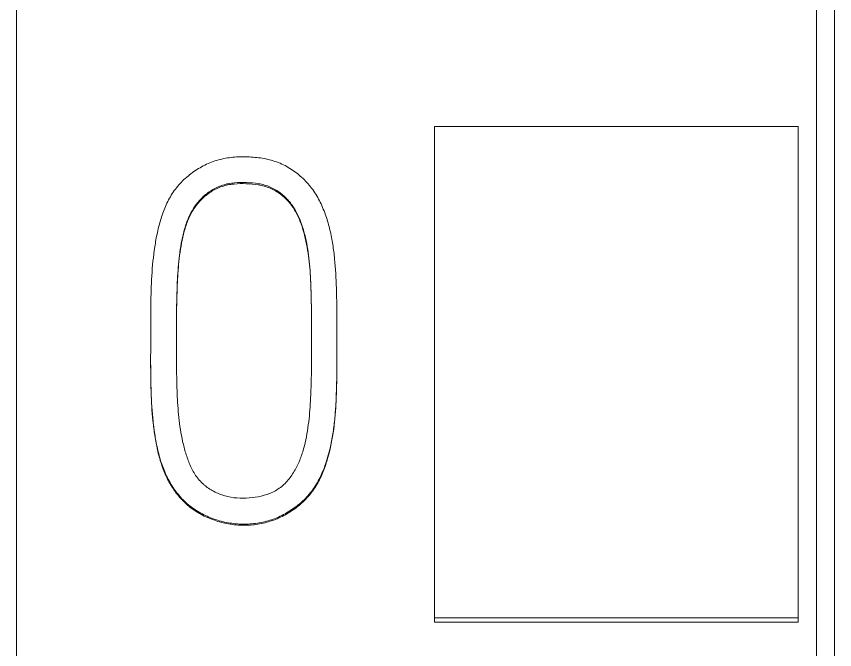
# Model space of a CAD drawing. Header units: millimetres. Extents: x 4137 to 6698, y 1400 to 3585.
# Drawn here: x 6077.448 to 6081.948, y 3321.589 to 3325.073 of the extents above; entities that cross this region are included whole.
import ezdxf

# ---------------------------------------------------------------- set-up
doc = ezdxf.new("R2010")
doc.units = ezdxf.units.MM
doc.layers.add('000-PI-Oprema', color=30, linetype='Continuous', lineweight=5)

msp = doc.modelspace()

# ---------------------------------------------------------------- linework, layer by layer
at = {"color": 0, "linetype": 'ByBlock', "lineweight": 0}
for p, q in [((6077.4477, 3360.4718), (6077.4477, 3247.0536)), ((6081.8477, 3358.1912), (6081.8477, 3249.3761)), ((6079.7477, 3321.7648), (6079.7477, 3324.467)), ((6081.7477, 3324.467), (6079.7477, 3324.467)), ((6081.7477, 3321.7648), (6081.7477, 3324.467)), ((6079.2101, 3323.3429), (6079.2101, 3323.349)), ((6078.1862, 3323.1778), (6078.1862, 3323.1717)), ((6079.7477, 3321.7405), (6079.7477, 3321.7648)), ((6081.7477, 3321.7648), (6079.7477, 3321.7648)), ((6081.7477, 3321.7405), (6079.7477, 3321.7405)), ((6081.7477, 3321.7405), (6081.7477, 3321.7648))]:
    msp.add_line(p, q, dxfattribs=at)
for points, knots in [([(6081.9477, 3358.377), (6081.9477, 3355.333), (6081.9477, 3345.7631), (6081.9477, 3331.5931), (6081.9477, 3317.0265), (6081.9477, 3302.8165), (6081.9477, 3288.5224), (6081.9477, 3273.036), (6081.9477, 3260.3964), (6081.9477, 3252.4314), (6081.9477, 3249.0906)], [0, 0, 0, 0, 0.083934, 0.263736, 0.389889, 0.484142, 0.653794, 0.78188, 0.908517, 1, 1, 1, 1]), ([(6078.7292, 3324.2999), (6078.7565, 3324.2985), (6078.7835, 3324.2957), (6078.8234, 3324.2883), (6078.8366, 3324.2853), (6078.8627, 3324.278), (6078.8758, 3324.2737), (6078.914, 3324.2588), (6078.9379, 3324.2463), (6078.9718, 3324.2243), (6078.9827, 3324.2164), (6079.0039, 3324.1996), (6079.0142, 3324.1906), (6079.0438, 3324.1623), (6079.0616, 3324.1419), (6079.0853, 3324.1091), (6079.0928, 3324.0977), (6079.1067, 3324.0743), (6079.1132, 3324.0623), (6079.1312, 3324.0259), (6079.1413, 3324.0009), (6079.1587, 3323.95), (6079.166, 3323.924), (6079.1753, 3323.8845), (6079.1782, 3323.8712), (6079.1834, 3323.8447), (6079.1904, 3323.8048), (6079.1954, 3323.7649), (6079.2033, 3323.6849), (6079.2059, 3323.6314), (6079.2108, 3323.471), (6079.2101, 3323.3638), (6079.2102, 3323.1495), (6079.2107, 3323.0423), (6079.2029, 3322.9087), (6079.2009, 3322.882), (6079.1956, 3322.8287), (6079.1922, 3322.8021), (6079.1797, 3322.7227), (6079.168, 3322.6706), (6079.1472, 3322.6071), (6079.1427, 3322.5945), (6079.1329, 3322.5695), (6079.1276, 3322.557), (6079.1105, 3322.5206), (6079.0974, 3322.4973), (6079.0744, 3322.4645), (6079.0662, 3322.4539), (6079.0488, 3322.4334), (6079.0395, 3322.4235), (6079.0108, 3322.3952), (6078.9901, 3322.3782), (6078.9571, 3322.3554), (6078.9458, 3322.3482), (6078.9224, 3322.3348), (6078.9103, 3322.3285), (6078.8738, 3322.3115), (6078.8487, 3322.3023), (6078.8099, 3322.2918), (6078.7968, 3322.2889), (6078.7702, 3322.2842), (6078.7567, 3322.2824), (6078.7165, 3322.2788), (6078.6897, 3322.2787), (6078.6496, 3322.2818), (6078.6362, 3322.2834), (6078.6095, 3322.2876), (6078.5962, 3322.2903), (6078.557, 3322.2997), (6078.5316, 3322.3081), (6078.4946, 3322.3237), (6078.4824, 3322.3294), (6078.4585, 3322.342), (6078.4468, 3322.3488), (6078.413, 3322.3706), (6078.392, 3322.387), (6078.3631, 3322.4146), (6078.3539, 3322.4243), (6078.3362, 3322.4447), (6078.3278, 3322.4554), (6078.3043, 3322.4882), (6078.2905, 3322.5112), (6078.2725, 3322.5472), (6078.2669, 3322.5595), (6078.2565, 3322.5844), (6078.2518, 3322.597), (6078.2388, 3322.635), (6078.2316, 3322.6607), (6078.2195, 3322.7126), (6078.2145, 3322.7388), (6078.2061, 3322.7916), (6078.2026, 3322.8182), (6078.194, 3322.8982), (6078.1907, 3322.9515), (6078.185, 3323.1117), (6078.1865, 3323.2186), (6078.1869, 3323.4323), (6078.1861, 3323.5393), (6078.1958, 3323.699), (6078.2008, 3323.7521), (6078.2129, 3323.8314), (6078.2177, 3323.8578), (6078.229, 3323.91), (6078.2355, 3323.9359), (6078.2473, 3323.9741), (6078.2516, 3323.9868), (6078.261, 3324.0119), (6078.2661, 3324.0243), (6078.2828, 3324.061), (6078.2957, 3324.0844), (6078.3182, 3324.1173), (6078.3263, 3324.1279), (6078.3435, 3324.1485), (6078.3527, 3324.1584), (6078.3813, 3324.1869), (6078.4018, 3324.2039), (6078.4347, 3324.2268), (6078.446, 3324.2339), (6078.4693, 3324.2473), (6078.4813, 3324.2536), (6078.5179, 3324.2705), (6078.5429, 3324.2795), (6078.5817, 3324.2894), (6078.5949, 3324.2921), (6078.6215, 3324.2964), (6078.6349, 3324.298), (6078.6618, 3324.3001), (6078.682, 3324.3009), (6078.7056, 3324.3008), (6078.7157, 3324.3005), (6078.7224, 3324.3002), (6078.7258, 3324.3001), (6078.7292, 3324.2999)], [0, 0, 0, 0, 0.015625, 0.015625, 0.023438, 0.023438, 0.03125, 0.03125, 0.046875, 0.046875, 0.054688, 0.054688, 0.0625, 0.0625, 0.078125, 0.078125, 0.085938, 0.085938, 0.09375, 0.09375, 0.109375, 0.109375, 0.125, 0.125, 0.132813, 0.132813, 0.140625, 0.15625, 0.15625, 0.1875, 0.1875, 0.25, 0.25, 0.3125, 0.3125, 0.328125, 0.328125, 0.34375, 0.34375, 0.375, 0.375, 0.382813, 0.382813, 0.390625, 0.390625, 0.40625, 0.40625, 0.414063, 0.414063, 0.421875, 0.421875, 0.4375, 0.4375, 0.445313, 0.445313, 0.453125, 0.453125, 0.46875, 0.46875, 0.476563, 0.476563, 0.484375, 0.484375, 0.5, 0.5, 0.507813, 0.507813, 0.515625, 0.515625, 0.53125, 0.53125, 0.539063, 0.539063, 0.546875, 0.546875, 0.5625, 0.5625, 0.570313, 0.570313, 0.578125, 0.578125, 0.59375, 0.59375, 0.601563, 0.601563, 0.609375, 0.609375, 0.625, 0.625, 0.640625, 0.640625, 0.65625, 0.65625, 0.6875, 0.6875, 0.75, 0.75, 0.8125, 0.8125, 0.84375, 0.84375, 0.859375, 0.859375, 0.875, 0.875, 0.882813, 0.882813, 0.890625, 0.890625, 0.90625, 0.90625, 0.914063, 0.914063, 0.921875, 0.921875, 0.9375, 0.9375, 0.945313, 0.945313, 0.953125, 0.953125, 0.96875, 0.96875, 0.976563, 0.976563, 0.984375, 0.984375, 0.992188, 0.996094, 0.998047, 0.998047, 1, 1, 1, 1]), ([(6078.9493, 3324.0542), (6078.9639, 3324.0367), (6078.9761, 3324.018), (6078.9971, 3323.9788), (6079.0059, 3323.9583), (6079.0175, 3323.9267), (6079.0211, 3323.916), (6079.0276, 3323.8945), (6079.0366, 3323.8622), (6079.0434, 3323.8297), (6079.0549, 3323.7642), (6079.0598, 3323.7202), (6079.0662, 3323.6316), (6079.0678, 3323.5871), (6079.0711, 3323.4535), (6079.0714, 3323.3645), (6079.0715, 3323.1864), (6079.0713, 3323.0974), (6079.0659, 3322.9639), (6079.0633, 3322.9194), (6079.0568, 3322.8528), (6079.0541, 3322.8306), (6079.0478, 3322.7865), (6079.0404, 3322.7427), (6079.0295, 3322.6995), (6079.0195, 3322.6675), (6079.0158, 3322.6568), (6079.0079, 3322.6359), (6079.0037, 3322.6255), (6078.9899, 3322.595), (6078.9794, 3322.5753), (6078.9611, 3322.547), (6078.9545, 3322.5378), (6078.9406, 3322.5203), (6078.9332, 3322.5119), (6078.9175, 3322.4961), (6078.9091, 3322.4886), (6078.8912, 3322.4748), (6078.8819, 3322.4686), (6078.8624, 3322.4578), (6078.8524, 3322.453), (6078.8316, 3322.4448), (6078.8209, 3322.4412), (6078.7884, 3322.4321), (6078.7665, 3322.4282), (6078.7224, 3322.4229), (6078.7001, 3322.4217), (6078.6551, 3322.4232), (6078.6329, 3322.426), (6078.6003, 3322.4335), (6078.5896, 3322.4365), (6078.5684, 3322.4437), (6078.5578, 3322.4479), (6078.5274, 3322.462), (6078.5084, 3322.4734), (6078.4863, 3322.4904), (6078.482, 3322.4939), (6078.4736, 3322.5013), (6078.4694, 3322.5052), (6078.4574, 3322.5171), (6078.4501, 3322.5255), (6078.4366, 3322.5431), (6078.4304, 3322.5524), (6078.419, 3322.5715), (6078.4138, 3322.5814), (6078.3993, 3322.6118), (6078.3914, 3322.6326), (6078.3773, 3322.6746), (6078.3712, 3322.696), (6078.3607, 3322.7392), (6078.3563, 3322.7611), (6078.345, 3322.827), (6078.3401, 3322.871), (6078.3334, 3322.959), (6078.3316, 3323.0031), (6078.3279, 3323.1353), (6078.328, 3323.2236), (6078.3281, 3323.4001), (6078.3284, 3323.4883), (6078.333, 3323.6208), (6078.3353, 3323.6649), (6078.3434, 3323.7527), (6078.3492, 3323.7963), (6078.3619, 3323.8613), (6078.3668, 3323.8829), (6078.379, 3323.9257), (6078.3862, 3323.9466), (6078.3995, 3323.977), (6078.4043, 3323.9869), (6078.415, 3324.0065), (6078.4208, 3324.0161), (6078.4394, 3324.0435), (6078.4536, 3324.0603), (6078.4774, 3324.0834), (6078.4858, 3324.0908), (6078.5033, 3324.1045), (6078.5124, 3324.1108), (6078.5405, 3324.1282), (6078.5604, 3324.1376), (6078.5924, 3324.1479), (6078.6032, 3324.1506), (6078.625, 3324.1548), (6078.636, 3324.1563), (6078.669, 3324.1594), (6078.6913, 3324.1597), (6078.7358, 3324.1582), (6078.7579, 3324.1564), (6078.7906, 3324.1507), (6078.8014, 3324.1483), (6078.8229, 3324.1422), (6078.8335, 3324.1384), (6078.8642, 3324.1253), (6078.8832, 3324.1139), (6078.9098, 3324.0937), (6078.9184, 3324.0864), (6078.9305, 3324.0748), (6078.9364, 3324.0688), (6078.942, 3324.0626), (6078.9457, 3324.0584), (6078.9475, 3324.0563), (6078.9493, 3324.0542)], [0, 0, 0, 0, 0.015625, 0.015625, 0.03125, 0.03125, 0.039063, 0.039063, 0.046875, 0.0625, 0.0625, 0.09375, 0.09375, 0.125, 0.125, 0.1875, 0.1875, 0.25, 0.25, 0.28125, 0.28125, 0.296875, 0.296875, 0.3125, 0.328125, 0.328125, 0.335938, 0.335938, 0.34375, 0.34375, 0.359375, 0.359375, 0.367188, 0.367188, 0.375, 0.375, 0.382813, 0.382813, 0.390625, 0.390625, 0.398438, 0.398438, 0.40625, 0.40625, 0.421875, 0.421875, 0.4375, 0.4375, 0.453125, 0.453125, 0.460938, 0.460938, 0.46875, 0.46875, 0.484375, 0.484375, 0.488281, 0.488281, 0.492188, 0.492188, 0.5, 0.5, 0.507813, 0.507813, 0.515625, 0.515625, 0.53125, 0.53125, 0.546875, 0.546875, 0.5625, 0.5625, 0.59375, 0.59375, 0.625, 0.625, 0.6875, 0.6875, 0.75, 0.75, 0.78125, 0.78125, 0.8125, 0.8125, 0.828125, 0.828125, 0.84375, 0.84375, 0.851563, 0.851563, 0.859375, 0.859375, 0.875, 0.875, 0.882813, 0.882813, 0.890625, 0.890625, 0.90625, 0.90625, 0.914063, 0.914063, 0.921875, 0.921875, 0.9375, 0.9375, 0.953125, 0.953125, 0.960938, 0.960938, 0.96875, 0.96875, 0.984375, 0.984375, 0.992188, 0.992188, 0.996094, 0.998047, 0.998047, 1, 1, 1, 1]), ([(6078.9493, 3324.048), (6078.9348, 3324.0653), (6078.9186, 3324.0808), (6078.8919, 3324.1011), (6078.8825, 3324.1075), (6078.863, 3324.1189), (6078.8531, 3324.1239), (6078.8325, 3324.1326), (6078.822, 3324.1363), (6078.8004, 3324.1423), (6078.7893, 3324.1448), (6078.756, 3324.1504), (6078.7338, 3324.1521), (6078.6892, 3324.1535), (6078.6669, 3324.1532), (6078.6333, 3324.1498), (6078.6221, 3324.1481), (6078.6001, 3324.1437), (6078.5893, 3324.1408), (6078.5682, 3324.1338), (6078.5578, 3324.1296), (6078.5375, 3324.1198), (6078.5276, 3324.1142), (6078.4993, 3324.0961), (6078.4819, 3324.0821), (6078.458, 3324.0581), (6078.4505, 3324.0498), (6078.4364, 3324.0324), (6078.4232, 3324.0144), (6078.4119, 3323.995), (6078.4015, 3323.9751), (6078.3968, 3323.9649), (6078.3839, 3323.9339), (6078.3769, 3323.9128), (6078.3652, 3323.8699), (6078.3604, 3323.8481), (6078.348, 3323.7822), (6078.3424, 3323.7381), (6078.3347, 3323.6497), (6078.3326, 3323.6055), (6078.3283, 3323.4728), (6078.3281, 3323.3842), (6078.328, 3323.2846), (6078.328, 3323.2736), (6078.328, 3323.2625)], [0, 0, 0, 0, 0.048783, 0.048783, 0.073174, 0.073174, 0.097566, 0.097566, 0.121957, 0.121957, 0.146349, 0.146349, 0.195131, 0.195131, 0.243914, 0.243914, 0.268306, 0.268306, 0.292697, 0.292697, 0.317089, 0.317089, 0.34148, 0.34148, 0.390263, 0.390263, 0.414654, 0.414654, 0.439046, 0.463437, 0.463437, 0.487829, 0.487829, 0.536612, 0.536612, 0.585394, 0.585394, 0.68296, 0.68296, 0.780526, 0.780526, 0.975657, 0.975657, 1, 1, 1, 1]), ([(6079.0715, 3323.2496), (6079.0715, 3323.258), (6079.0715, 3323.2664), (6079.0714, 3323.3631), (6079.071, 3323.4516), (6079.0677, 3323.5842), (6079.0661, 3323.6283), (6079.0595, 3323.7164), (6079.0546, 3323.7604), (6079.039, 3323.8476), (6079.0285, 3323.8905), (6079.0057, 3323.9528), (6078.9968, 3323.9733), (6078.981, 3324.0025), (6078.9725, 3324.0168), (6078.9614, 3324.0327), (6078.9563, 3324.0393), (6078.9528, 3324.0437), (6078.9511, 3324.0458), (6078.9493, 3324.048)], [0, 0, 0, 0, 0.030538, 0.030538, 0.353692, 0.353692, 0.515269, 0.515269, 0.676846, 0.676846, 0.838423, 0.838423, 0.919212, 0.919212, 0.959606, 0.979803, 0.989901, 0.989901, 1, 1, 1, 1]), ([(6078.1862, 3323.1718), (6078.1862, 3323.1103), (6078.1868, 3323.0488), (6078.1913, 3322.934), (6078.1949, 3322.8807), (6078.204, 3322.8009), (6078.2077, 3322.7744), (6078.2166, 3322.7213), (6078.2219, 3322.6949), (6078.2348, 3322.6429), (6078.2424, 3322.6172), (6078.2607, 3322.5667), (6078.2715, 3322.5418), (6078.2966, 3322.4945), (6078.3108, 3322.472), (6078.3349, 3322.4402), (6078.3434, 3322.4299), (6078.3615, 3322.41), (6078.3711, 3322.4004), (6078.4012, 3322.3733), (6078.4228, 3322.3574), (6078.457, 3322.3366), (6078.4687, 3322.3302), (6078.4928, 3322.3183), (6078.5053, 3322.3128), (6078.543, 3322.2979), (6078.5688, 3322.2902), (6078.6082, 3322.2817), (6078.6214, 3322.2793), (6078.6482, 3322.2757), (6078.6618, 3322.2745), (6078.7022, 3322.2724), (6078.7289, 3322.2732), (6078.7688, 3322.2778), (6078.7821, 3322.2799), (6078.8085, 3322.2853), (6078.8217, 3322.2886), (6078.8605, 3322.3002), (6078.8854, 3322.3101), (6078.9214, 3322.328), (6078.9331, 3322.3345), (6078.9561, 3322.3485), (6078.9674, 3322.3561), (6079.0001, 3322.38), (6079.0203, 3322.3975), (6079.0481, 3322.4265), (6079.057, 3322.4365), (6079.0738, 3322.4575), (6079.0818, 3322.4686), (6079.104, 3322.5024), (6079.1165, 3322.526), (6079.1327, 3322.5628), (6079.1377, 3322.5753), (6079.147, 3322.6006), (6079.1513, 3322.6134), (6079.1713, 3322.6774), (6079.1822, 3322.7294), (6079.1977, 3322.8344), (6079.2022, 3322.8874), (6079.208, 3322.9939), (6079.2093, 3323.0474), (6079.2103, 3323.1542), (6079.2101, 3323.2076), (6079.2101, 3323.2883), (6079.2101, 3323.3156), (6079.2101, 3323.3428)], [0, 0, 0, 0, 0.073344, 0.073344, 0.137205, 0.137205, 0.169136, 0.169136, 0.201066, 0.201066, 0.232997, 0.232997, 0.264928, 0.264928, 0.296858, 0.296858, 0.312823, 0.312823, 0.328789, 0.328789, 0.360719, 0.360719, 0.376684, 0.376684, 0.39265, 0.39265, 0.42458, 0.42458, 0.440545, 0.440545, 0.456511, 0.456511, 0.488441, 0.488441, 0.504406, 0.504406, 0.520372, 0.520372, 0.552302, 0.552302, 0.568267, 0.568267, 0.584233, 0.584233, 0.616163, 0.616163, 0.632128, 0.632128, 0.648094, 0.648094, 0.680024, 0.680024, 0.69599, 0.69599, 0.711955, 0.711955, 0.775816, 0.775816, 0.839677, 0.839677, 0.903538, 0.903538, 0.967399, 0.967399, 1, 1, 1, 1])]:
    msp.add_open_spline(points, degree=3, knots=knots, dxfattribs=at)
at = {"layer": '000-PI-Oprema', "color": 0, "linetype": 'ByBlock', "lineweight": 0}
msp.add_line((6077.4477, 3360.4718), (6077.4477, 3247.0536), dxfattribs=at)

doc.saveas('drawing.dxf')
